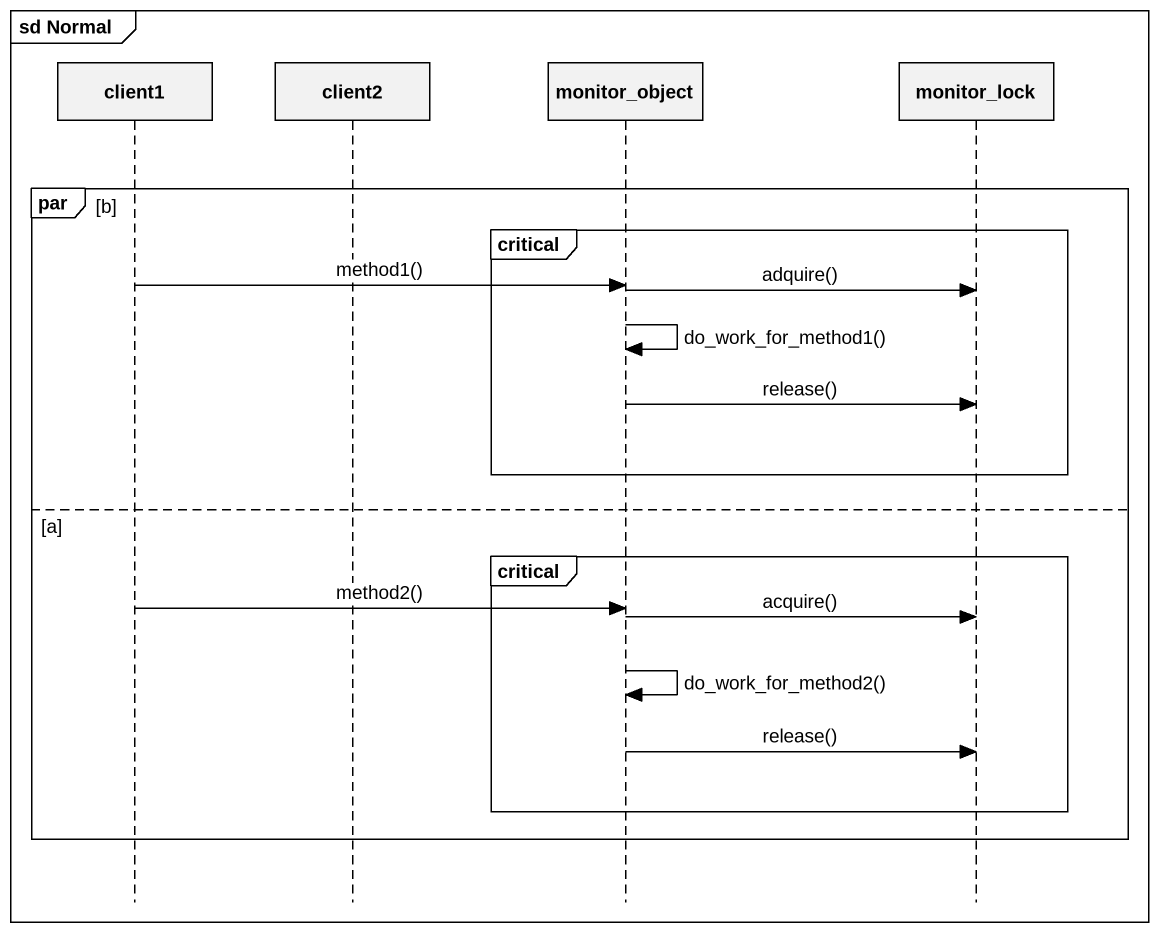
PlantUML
@startuml
mainframe sd Normal
hide footbox
participant client1
participant client2
participant monitor_object
participant monitor_lock

par b
  critical
    client1 -> monitor_object : method1()
    monitor_object -> monitor_lock : adquire()
    monitor_object -> monitor_object : do_work_for_method1()
    monitor_object -> monitor_lock : release()
  end
else a
  critical
    client1 -> monitor_object : method2()
    monitor_object -> monitor_lock : acquire()
    monitor_object -> monitor_object : do_work_for_method2()
    monitor_object -> monitor_lock : release()
  end
end
@enduml
